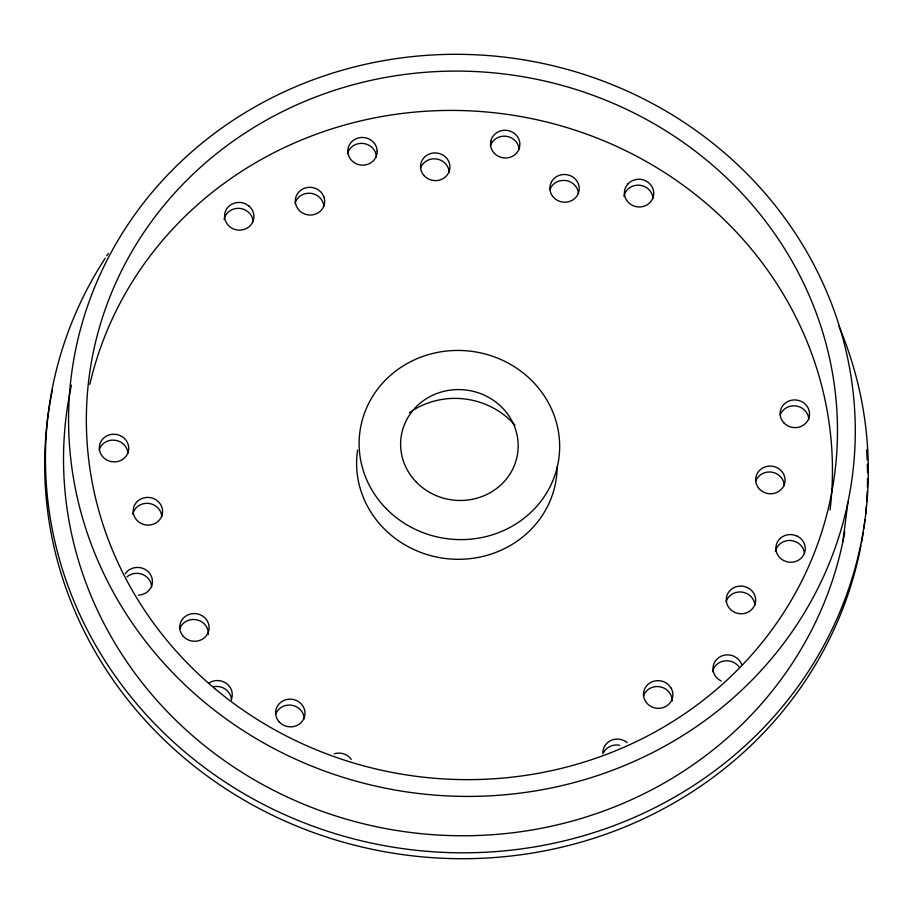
<?xml version="1.0" encoding="UTF-8"?>
<svg xmlns="http://www.w3.org/2000/svg" width="913" height="913" viewBox="0 0 913 913"><rect width="100%" height="100%" fill="white"/><g stroke="black" fill="none" stroke-linecap="round" stroke-linejoin="round"><path stroke-width="1.37" d="M842.904 541.523L847.949 502.184A393.72 370.667 7.3 0 0 334.352 72.572A393.72 370.667 7.3 0 0 203.451 701.332A393.72 370.667 7.3 0 0 847.949 502.184M549.991 189.687L550.607 187.975A14.711 13.843 7.3 0 1 566.631 180.694A14.711 13.843 7.3 0 1 578.465 193.522M721.236 681.064L718.04 679.021A14.711 13.843 7.3 0 1 715.45 660.864A14.711 13.843 7.3 0 1 734.155 656.356L737.35 658.399A14.711 13.843 7.3 0 1 741.596 664.413M376.43 157.196L375.871 153.612A14.711 13.843 7.3 0 0 361.502 143.352A14.711 13.843 7.3 0 0 347.488 153.635M863.196 532.781A411.809 387.705 7.3 0 1 861.53 542.607M861.005 545.403A411.809 387.705 7.3 0 1 380.025 850.882A411.809 387.705 7.3 0 1 52.349 390.25M866.597 449.949A411.809 387.705 7.3 0 1 867.179 459.867M867.35 464.146A411.809 387.705 7.3 0 1 867.544 472.717M867.555 478.458A411.809 387.705 7.3 0 1 867.407 487.063M867.259 491.377A411.809 387.705 7.3 0 1 866.711 501.431M866.391 505.722A411.809 387.705 7.3 0 1 865.604 514.316M864.965 520.022A411.809 387.705 7.3 0 1 863.835 528.536M780.147 415.073A14.711 13.843 7.3 0 1 796.273 406.023A14.711 13.843 7.3 0 1 808.77 419.558M755.679 481.208A14.711 13.843 7.3 0 1 771.793 472.158A14.711 13.843 7.3 0 1 784.29 485.693M775.399 551.452A14.711 13.843 7.3 0 1 792.644 540.758L796.273 541.957A14.711 13.843 7.3 0 1 804.479 553.575M726.086 601.781A14.711 13.843 7.3 0 1 743.034 592.252L746.674 593.461A14.711 13.843 7.3 0 1 754.868 605.079M643.414 696.048A14.711 13.843 7.3 0 1 668.248 691.175L670.462 694.165A14.711 13.843 7.3 0 1 672.116 701.195M275.612 714.297A14.711 13.843 7.3 0 1 291.726 705.247A14.711 13.843 7.3 0 1 304.223 718.782M603.584 752.552A14.711 13.843 7.3 0 1 619.607 745.27M712.517 671.74A14.711 13.843 7.3 0 1 733.39 662.256L736.586 664.299A14.711 13.843 7.3 0 1 739.131 667.049M213.893 686.656A14.711 13.843 7.3 0 1 231.503 700.157M179.747 628.715A14.711 13.843 7.3 0 1 196.5 619.767A14.711 13.843 7.3 0 1 208.335 634.398M132.727 514.213A14.711 13.843 7.3 0 1 142.439 503.953L146.206 503.314A14.711 13.843 7.3 0 1 161.795 516.496M295.104 203.04A14.711 13.843 7.3 0 1 306.951 193.351A14.711 13.843 7.3 0 1 321.422 199.513L323.122 202.777A14.711 13.843 7.3 0 1 323.887 206.338M224.073 219.314A14.711 13.843 7.3 0 1 244.946 209.83L248.142 211.873A14.711 13.843 7.3 0 1 253.152 221.448M99.14 449.915A14.711 13.843 7.3 0 1 112.253 440.112L116.088 440.397A14.711 13.843 7.3 0 1 127.923 453.225M126.998 576.856A14.711 13.843 7.3 0 1 129.03 575.407L132.499 573.912A14.711 13.843 7.3 0 1 151.649 586.728M623.899 196.158A14.711 13.843 7.3 0 1 625.12 192.746L627.242 189.756A14.711 13.843 7.3 0 1 643.003 185.955A14.711 13.843 7.3 0 1 652.978 198.281M490.338 145.989A14.711 13.843 7.3 0 1 506.007 136.265A14.711 13.843 7.3 0 1 519.12 149.287M420.551 168.06A14.711 13.843 7.3 0 1 436.676 158.999A14.711 13.843 7.3 0 1 449.173 172.546M409.469 412.676A76.635 72.15 7.3 0 1 515.046 425.332M838.933 326.181A411.809 387.705 7.3 0 1 422.845 850.95A411.809 387.705 7.3 0 1 105.223 258.208M106.798 255.811A411.809 387.705 7.3 0 1 108.385 253.426M844.787 531.8A393.72 370.667 7.3 0 1 385.012 828.445A393.72 370.667 7.3 0 1 71.431 385.16M602.877 753.67A14.711 13.843 7.3 0 1 611.002 740.432A14.711 13.843 7.3 0 1 627.197 742.623M334.341 753.773A14.711 13.843 7.3 0 1 351.3 759.388M208.837 683.107A14.711 13.843 7.3 0 1 226.219 683.301A14.711 13.843 7.3 0 1 231.491 699.004M138.422 595.128A14.711 13.843 7.3 0 0 142.2 594.546L145.669 593.051A14.711 13.843 7.3 0 0 151.022 575.567A14.711 13.843 7.3 0 0 133.252 568.012L129.783 569.507A14.711 13.843 7.3 0 0 125.298 573.695M89.816 384.453A375.916 353.913 7.3 0 1 517.888 116.042A375.916 353.913 7.3 0 1 830.054 510.013M557.147 466.908A100.373 94.496 7.3 0 1 449.527 558.927A100.373 94.496 7.3 0 1 357.565 450.212M490.795 141.264L490.555 144.87A14.711 13.843 7.3 0 0 504.296 157.949A14.711 13.843 7.3 0 0 519.634 146.993L519.874 143.387A14.711 13.843 7.3 0 0 506.133 130.308A14.711 13.843 7.3 0 0 490.795 141.264M551.361 182.075L550.14 185.487A14.711 13.843 7.3 0 0 559.874 201.431A14.711 13.843 7.3 0 0 577.758 194.64L578.979 191.228A14.711 13.843 7.3 0 0 569.244 175.285A14.711 13.843 7.3 0 0 551.361 182.075M627.996 183.855L625.873 186.845A14.711 13.843 7.3 0 0 630.951 204.546A14.711 13.843 7.3 0 0 650.159 202.389L652.27 199.399A14.711 13.843 7.3 0 0 647.203 181.687A14.711 13.843 7.3 0 0 627.996 183.855M146.959 497.414L143.193 498.053A14.711 13.843 7.3 0 0 133.469 513.711A14.711 13.843 7.3 0 0 148.808 525.101L152.574 524.461A14.711 13.843 7.3 0 0 162.309 508.792A14.711 13.843 7.3 0 0 146.959 497.414M116.841 434.497L113.018 434.211A14.711 13.843 7.3 0 0 99.357 446.982A14.711 13.843 7.3 0 0 111.192 461.613L115.027 461.898A14.711 13.843 7.3 0 0 128.687 449.128A14.711 13.843 7.3 0 0 116.841 434.497M797.038 536.057L793.397 534.858A14.711 13.843 7.3 0 0 776.643 543.806A14.711 13.843 7.3 0 0 784.119 560.776L787.748 561.974A14.711 13.843 7.3 0 0 804.501 553.027A14.711 13.843 7.3 0 0 797.038 536.057M747.427 587.561L743.787 586.351A14.711 13.843 7.3 0 0 727.764 593.633A14.711 13.843 7.3 0 0 731.313 610.226L734.509 612.269A14.711 13.843 7.3 0 0 754.161 606.198A14.711 13.843 7.3 0 0 747.427 587.561M248.895 205.973L245.7 203.93A14.711 13.843 7.3 0 0 229.528 205.745A14.711 13.843 7.3 0 0 225.351 220.581L227.052 223.845A14.711 13.843 7.3 0 0 248.964 226.812A14.711 13.843 7.3 0 0 248.895 205.973M671.215 688.265L669.012 685.275A14.711 13.843 7.3 0 0 649.748 683.038A14.711 13.843 7.3 0 0 645.171 700.728L647.374 703.718A14.711 13.843 7.3 0 0 666.638 705.954A14.711 13.843 7.3 0 0 671.215 688.265M323.887 196.877L322.175 193.613A14.711 13.843 7.3 0 0 303.447 188.671A14.711 13.843 7.3 0 0 296.086 205.471L297.786 208.735A14.711 13.843 7.3 0 0 316.526 213.676A14.711 13.843 7.3 0 0 323.887 196.877M377.183 151.296L376.624 147.712A14.711 13.843 7.3 0 0 360.338 137.566A14.711 13.843 7.3 0 0 347.807 151.33L348.367 154.913A14.711 13.843 7.3 0 0 364.652 165.048A14.711 13.843 7.3 0 0 377.183 151.296M783.811 422.799A14.711 13.843 7.3 0 0 808.758 418.405A14.711 13.843 7.3 0 0 791.925 400.156A14.711 13.843 7.3 0 0 783.811 422.799M759.342 488.934A14.711 13.843 7.3 0 0 784.29 484.541A14.711 13.843 7.3 0 0 767.445 466.303A14.711 13.843 7.3 0 0 759.342 488.934M279.275 722.023A14.711 13.843 7.3 0 0 304.223 717.629A14.711 13.843 7.3 0 0 287.378 699.392A14.711 13.843 7.3 0 0 279.275 722.023M183.41 636.441A14.711 13.843 7.3 0 0 208.358 632.036A14.711 13.843 7.3 0 0 191.513 613.798A14.711 13.843 7.3 0 0 183.41 636.441M424.225 175.787A14.711 13.843 7.3 0 0 449.162 171.382A14.711 13.843 7.3 0 0 432.328 153.144A14.711 13.843 7.3 0 0 424.225 175.787M215.137 688.859A375.916 353.913 7.3 0 0 830.488 498.715A375.916 353.913 7.3 0 0 340.127 88.527A375.916 353.913 7.3 0 0 215.137 688.859M385.925 508.347A100.373 94.496 7.3 0 0 555.23 474.246A100.373 94.496 7.3 0 0 437.042 352.509A100.373 94.496 7.3 0 0 385.925 508.347M416.328 482.144A58.831 55.385 7.3 0 0 515.571 462.161A58.831 55.385 7.3 0 0 446.297 390.798A58.831 55.385 7.3 0 0 416.328 482.144"/></g></svg>
